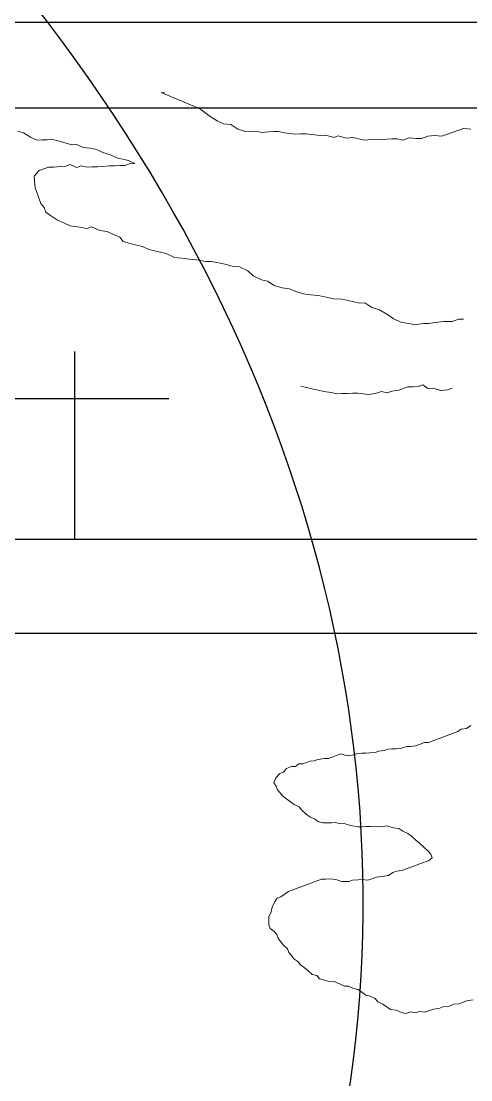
# Model space of a CAD drawing. Header units: centimetres. Extents: x 112015 to 133851, y 84304 to 98493.
# Drawn here: x 116412.66 to 116431.79, y 89193.53 to 89238.57 of the extents above; entities that cross this region are included whole.
import ezdxf
from ezdxf.enums import TextEntityAlignment as Align

# ---------------------------------------------------------------- set-up
doc = ezdxf.new("R2010")
doc.units = ezdxf.units.CM
doc.header["$LTSCALE"] = 100
doc.header["$MEASUREMENT"] = 0
doc.layers.get('0').update_dxf_attribs({"linetype": 'CONTINUOUS'})
for name, color, linetype, lineweight in [('BİMS', 1, 'CONTINUOUS', 25), ('ekp-insan', 251, 'CONTINUOUS', 15), ('NO', 7, 'CONTINUOUS', 30)]:
    doc.layers.add(name, color=color, linetype=linetype, lineweight=lineweight)
for name, color, linetype in [('BL-A', 1, 'CONTINUOUS'), ('SOĞUK ODA PANELİ', 4, 'CONTINUOUS'), ('sıhhi tesisat', 162, 'CONTINUOUS')]:
    doc.layers.add(name, color=color, linetype=linetype)
doc.styles.add('romans', font='romans.shx', dxfattribs={"width": 0.8})

# ---------------------------------------------------------------- blocks, each defined once
blk = doc.blocks.new('120')
at = {"layer": 'sıhhi tesisat'}
for p, q in [((16088.2156392195, 16465.14406305907), (16088.2156392195, 16435.14406305907)), ((16082.2156392195, 16439.14406305907), (16090.2156392195, 16439.14406305907))]:
    blk.add_line(p, q, dxfattribs=at)
for points in [[(16108.2156392195, 16469.14406305907), (16108.2156392195, 16349.14406305907), (16078.2156392195, 16349.14406305907), (16078.2156392195, 16469.14406305907)], [(16104.2156392195, 16465.14406305907), (16104.2156392195, 16353.14406305907), (16082.2156392195, 16353.14406305907), (16082.2156392195, 16465.14406305907)]]:
    blk.add_lwpolyline(points, close=True, dxfattribs=at)
at = {"layer": 'sıhhi tesisat', "style": 'romans', "width": 0.8}
blk.add_attdef('YRNO', text='', height=10, rotation=270, dxfattribs=at).set_placement((16068.2156392195, 16366.14406305907), align=Align.MIDDLE)
blk = doc.blocks.new('İNSAN-1')
for p, q in [((-2.172379937186633, -0.90729659835506), (-0.7599166272011644, -0.3098463041051218)), ((-0.7599166272011644, -0.3098463041051218), (-0.9153427848177671, -0.3271240862713967)), ((-3.142715290388878, -1.518517381923629), (-2.849199769421829, -1.328590668087599)), ((-2.849199769421829, -1.328590668087599), (-2.441745244403134, -1.031619365084224)), ((-2.441745244403134, -1.031619365084224), (-2.172379937186633, -0.90729659835506)), ((-4.016448433801997, -1.867322426821374), (-3.722932985609075, -1.677395910682206)), ((-3.722932985609075, -1.677395910682206), (-3.412080597609018, -1.642840148650975)), ((-3.412080597609018, -1.642840148650975), (-3.142715290388878, -1.518517381923629)), ((-13.92965631369952, -1.868232082925715), (-13.61880392569583, -1.833676320894483)), ((-13.61880392569583, -1.833676320894483), (-12.69987443481659, -2.171958696454562)), ((-12.69987443481659, -2.171958696454562), (-12.3890220468129, -2.137402934423334)), ((-12.3890220468129, -2.137402934423334), (-12.10232017486851, -2.168451008209558)), ((-12.10232017486851, -2.168451008209558), (-11.83976889175756, -2.265103115511919)), ((-11.61870476221156, -2.271988415815029), (-11.3078523742115, -2.237432653783798)), ((-11.3078523742115, -2.237432653783798), (-11.04530109110419, -2.33408476108616)), ((-9.162849896041735, -2.282121140701744), (-8.917635552748834, -2.22340249389799)), ((-8.917635552748834, -2.22340249389799), (-8.630933378495682, -2.254450678973626)), ((-8.630933378495682, -2.254450678973626), (-8.29593047443268, -2.154291081123119)), ((-8.29593047443268, -2.154291081123119), (-8.099017163254759, -2.226780105956095)), ((-8.099017163254759, -2.226780105956095), (-7.764014186413988, -2.126620310408725)), ((-7.764014186413988, -2.126620310408725), (-7.542950056871632, -2.133505610713655)), ((-7.542950056871632, -2.133505610713655), (-6.921245280860603, -2.064394086647553)), ((-6.921245280860603, -2.064394086647553), (-6.700181453627009, -2.071279275664891)), ((-6.700181453627009, -2.071279275664891), (-6.47911725130325, -2.078164378269319)), ((-6.47911725130325, -2.078164378269319), (-6.012838705686589, -2.026330834069995)), ((-6.012838705686589, -2.026330834069995), (-5.767623987307159, -1.967612100856968)), ((-5.767623987307159, -1.967612100856968), (-5.546560087292165, -1.974497092175623)), ((-5.546560087292165, -1.974497092175623), (-5.32549595774617, -1.981382392476916)), ((-5.32549595774617, -1.981382392476916), (-5.038794158579547, -2.012430663961819)), ((-5.038794158579547, -2.012430663961819), (-4.793579742508881, -1.953711819459384)), ((-4.793579742508881, -1.953711819459384), (-4.351451410642765, -1.967482222368744)), ((-4.351451410642765, -1.967482222368744), (-4.016448433801997, -1.867322426821374)), ((4.532596793142146, -2.332655479739514), (4.801962027580882, -2.208332910709029)), ((4.801962027580882, -2.208332910709029), (5.095477548551571, -2.018406196873002)), ((5.095477548551571, -2.018406196873002), (5.340692266930997, -1.959687463658156)), ((-11.83976889175756, -2.265103115511919), (-11.61870476221156, -2.271988415815029)), ((-11.04530109110419, -2.33408476108616), (-10.80008667502989, -2.27536591658736)), ((-10.80008667502989, -2.27536591658736), (-10.57902254548389, -2.282251216888653)), ((-10.57902254548389, -2.282251216888653), (-10.35795834316377, -2.28913631949308)), ((-10.35795834316377, -2.28913631949308), (-10.07125654399351, -2.320184590977985)), ((-10.07125654399351, -2.320184590977985), (-9.694766486369188, -2.309791800126731)), ((-9.694766486369188, -2.309791800126731), (-9.408064614424804, -2.340839873916593)), ((-9.408064614424804, -2.340839873916593), (-9.162849896041735, -2.282121140701744)), ((1.997476656993965, -2.740309247627918), (2.242691073064634, -2.68159040312548)), ((2.242691073064634, -2.68159040312548), (2.553543461068329, -2.647034641094251)), ((2.553543461068329, -2.647034641094251), (2.822908695510705, -2.522712072063768)), ((2.822908695510705, -2.522712072063768), (3.043972522747933, -2.529597261079288)), ((3.043972522747933, -2.529597261079288), (3.378975801893831, -2.429437576817687)), ((3.378975801893831, -2.429437576817687), (3.624190217968132, -2.370718732317068)), ((3.624190217968132, -2.370718732317068), (3.8694049363512, -2.311999999105863)), ((3.8694049363512, -2.311999999105863), (4.090468763584794, -2.318885188119566)), ((4.090468763584794, -2.318885188119566), (4.311532965908551, -2.325770290723994)), ((4.311532965908551, -2.325770290723994), (4.532596793142146, -2.332655479739514)), ((0.6333140768183512, -3.206551758953538), (1.123743513584485, -3.089114292525663)), ((1.123743513584485, -3.089114292525663), (1.39310844571446, -2.964791612207592)), ((1.39310844571446, -2.964791612207592), (1.728111349777464, -2.864632014357084)), ((1.728111349777464, -2.864632014357084), (1.997476656993965, -2.740309247627918)), ((0.3639491446883767, -3.330874439271608), (0.6333140768183512, -3.206551758953538)), ((0.5850129719256075, -3.337759628285311), (0.3639491446883767, -3.330874439271608)), ((0.7819265854086555, -3.410248764409515), (0.5850129719256075, -3.337759628285311)), ((1.002990714954645, -3.417134064710809), (0.7819265854086555, -3.410248764409515)), ((1.224054614969644, -3.424019056027646), (1.002990714954645, -3.417134064710809)), ((1.445118744512001, -3.430904356332574), (1.224054614969644, -3.424019056027646)), ((1.731820616456388, -3.461952430116978), (1.445118744512001, -3.430904356332574)), ((1.952884443693618, -3.468837619134318), (1.731820616456388, -3.461952430116978)), ((2.173948646017379, -3.475722721738748), (1.952884443693618, -3.468837619134318)), ((2.39501247325097, -3.482607910752448), (2.173948646017379, -3.475722721738748)), ((2.640227191634039, -3.423889177539421), (2.39501247325097, -3.482607910752448)), ((2.837140502808324, -3.496378202374216), (2.640227191634039, -3.423889177539421)), ((3.106505737247061, -3.372055633341913), (2.837140502808324, -3.496378202374216)), ((3.303419350733746, -3.444544769462482), (3.106505737247061, -3.372055633341913)), ((3.524483250748744, -3.451429760779318), (3.303419350733746, -3.444544769462482)), ((3.811185049915366, -3.482478032264225), (3.524483250748744, -3.451429760779318)), ((4.032249252235487, -3.489363134868654), (3.811185049915366, -3.482478032264225)), ((4.426076176900096, -3.634341295824015), (4.032249252235487, -3.489363134868654)), ((4.640326355114667, -3.862201272459969), (4.426076176900096, -3.634341295824015)), ((4.633512403779603, -4.083175948794631), (4.640326355114667, -3.862201272459969)), ((4.361042641441597, -5.025794116606448), (4.60254816591987, -4.369754769934843)), ((4.60254816591987, -4.369754769934843), (4.633512403779603, -4.083175948794631)), ((3.946774092313717, -5.54374029363953), (4.150501354826702, -5.39525464213966)), ((4.150501354826702, -5.39525464213966), (4.222953048556518, -5.198442739288112)), ((4.222953048556518, -5.198442739288112), (4.361042641441597, -5.025794116606448)), ((3.38389333690793, -5.857989576506043), (3.653258571350306, -5.733667007475558)), ((3.653258571350306, -5.733667007475558), (3.946774092313717, -5.54374029363953)), ((1.26675064148003, -6.345017669532353), (1.536115646387768, -6.220694791515597)), ((1.536115646387768, -6.220694791515597), (1.8469679616137, -6.186139227181227)), ((1.8469679616137, -6.186139227181227), (2.20612175682254, -6.020375707102171)), ((2.20612175682254, -6.020375707102171), (2.403035068000463, -6.092864731935152)), ((2.403035068000463, -6.092864731935152), (2.803676016770623, -6.016868018858986)), ((2.803676016770623, -6.016868018858986), (3.114528404777956, -5.982312256825935)), ((3.114528404777956, -5.982312256825935), (3.38389333690793, -5.857989576506043)), ((0.2790784212411381, -6.800867501294304), (0.5242931396205677, -6.742148768081278)), ((0.5242931396205677, -6.742148768081278), (0.8592960436835708, -6.64198917023259)), ((0.8592960436835708, -6.64198917023259), (0.9973854070412926, -6.469340238562835)), ((0.9973854070412926, -6.469340238562835), (1.26675064148003, -6.345017669532353)), ((-1.330298575005143, -7.325828857120541), (-0.9711450821050676, -7.160065225755716)), ((-0.9711450821050676, -7.160065225755716), (-0.7259303637256381, -7.101346492542688)), ((-0.7259303637256381, -7.101346492542688), (-0.4807159476549714, -7.042627648040253)), ((-0.4807159476549714, -7.042627648040253), (-0.2355012292719039, -6.983908914827224)), ((-0.2355012292719039, -6.983908914827224), (0.0338640051668335, -6.859586345796743)), ((0.0338640051668335, -6.859586345796743), (0.2790784212411381, -6.800867501294304)), ((-3.775630452695621, -7.692041562676422), (-3.530415734316193, -7.633322829461576)), ((-3.530415734316193, -7.633322829461576), (-3.285201391019652, -7.574604182659641)), ((-3.285201391019652, -7.574604182659641), (-2.884560442245856, -7.498607469581656)), ((-2.884560442245856, -7.498607469581656), (-2.663496615012263, -7.505492658597177)), ((-2.663496615012263, -7.505492658597177), (-2.262855666238464, -7.429495945519192)), ((-2.262855666238464, -7.429495945519192), (-1.952003278234769, -7.39494018348796)), ((-1.952003278234769, -7.39494018348796), (-1.64115096300884, -7.360384619151772)), ((-1.64115096300884, -7.360384619151772), (-1.330298575005143, -7.325828857120541)), ((-5.032667677842254, -8.27221427245513), (-4.673514184945815, -8.106450641092122)), ((-4.673514184945815, -8.106450641092122), (-4.445636333599394, -7.892360956072477)), ((-4.445636333599394, -7.892360956072477), (-4.086482840699318, -7.726597324707653)), ((-4.086482840699318, -7.726597324707653), (-3.775630452695621, -7.692041562676422)), ((-5.906400821255372, -8.621019317356513), (-5.571397917192371, -8.520859719506007)), ((-5.571397917192371, -8.520859719506007), (-5.277882396225323, -8.330933005669976)), ((-5.277882396225323, -8.330933005669976), (-5.032667677842254, -8.27221427245513)), ((-7.843967072542, -9.025165483407363), (-7.4433261237682, -8.949168770331196)), ((-7.4433261237682, -8.949168770331196), (-7.132473735768144, -8.914613008299966)), ((-7.132473735768144, -8.914613008299966), (-6.821621420538576, -8.880057443965597)), ((-6.821621420538576, -8.880057443965597), (-6.486618443697807, -8.779897648418228)), ((-6.486618443697807, -8.779897648418228), (-6.217253209259068, -8.655575079387745)), ((-6.217253209259068, -8.655575079387745), (-5.906400821255372, -8.621019317356513)), ((-10.0508982559586, -9.553634329781744), (-9.715895351895595, -9.453474731933056)), ((-9.715895351895595, -9.453474731933056), (-9.422379528619784, -9.263548129384617)), ((-9.422379528619784, -9.263548129384617), (-9.201315326296022, -9.270433231990863)), ((-9.201315326296022, -9.270433231990863), (-8.95610091022536, -9.211714387488428)), ((-8.95610091022536, -9.211714387488428), (-8.710886191842292, -9.1529956542754)), ((-8.710886191842292, -9.1529956542754), (-8.465671848549391, -9.094277007473464)), ((-8.465671848549391, -9.094277007473464), (-8.089181488616303, -9.083884327909802)), ((-8.089181488616303, -9.083884327909802), (-7.843967072542, -9.025165483407363)), ((-10.6379296002051, -9.933487646164394), (-10.43420226491798, -9.785001796967663)), ((-10.43420226491798, -9.785001796967663), (-10.0508982559586, -9.553634329781744)), ((-13.62570091114685, -9.951025185308936), (-13.40463678160086, -9.957910485613864)), ((-13.40463678160086, -9.957910485613864), (-13.14208549849354, -10.05456259291622)), ((-13.14208549849354, -10.05456259291622), (-12.76559513855682, -10.04416991335256)), ((-12.76559513855682, -10.04416991335256), (-12.41325566976957, -10.09938115601926)), ((-12.41325566976957, -10.09938115601926), (-12.12655379782154, -10.1304292298073)), ((-12.12655379782154, -10.1304292298073), (-11.90548966827918, -10.13731453010859)), ((-11.90548966827918, -10.13731453010859), (-11.55314982440177, -10.19252568636602)), ((-11.55314982440177, -10.19252568636602), (-11.30793540832746, -10.1338068418654)), ((-11.30793540832746, -10.1338068418654), (-10.99708302032741, -10.09925107983417)), ((-10.99708302032741, -10.09925107983417), (-10.6379296002051, -9.933487646164394)), ((-13.14087685507547, -12.88579409043359), (-12.94396324158879, -12.95828322655597)), ((-12.94396324158879, -12.95828322655597), (-12.65726144242217, -12.98933149804088)), ((-12.65726144242217, -12.98933149804088), (-12.3222584655814, -12.88917170249351)), ((-12.3222584655814, -12.88917170249351), (-12.1011943360354, -12.8960570027948)), ((-12.1011943360354, -12.8960570027948), (-11.89746707352969, -12.74757135129493)), ((-11.89746707352969, -12.74757135129493), (-11.70055376235177, -12.82006037612609)), ((-11.70055376235177, -12.82006037612609), (-11.47948956002801, -12.82694547873234)), ((-11.47948956002801, -12.82694547873234), (-11.25842573279442, -12.83383066774604)), ((-11.25842573279442, -12.83383066774604), (-10.86459880813345, -12.97880882869958)), ((-10.86459880813345, -12.97880882869958), (-10.5778966338803, -13.00985701377522)), ((-10.5778966338803, -13.00985701377522), (-10.38098332270237, -13.08234603860819)), ((-10.38098332270237, -13.08234603860819), (-10.13576860431931, -13.02362730539335)), ((-10.13576860431931, -13.02362730539335), (-9.873217321211996, -13.12027941269934)), ((-7.990766198930942, -13.06831599000998), (-7.679913810927245, -13.03376022797875)), ((-7.679913810927245, -13.03376022797875), (-7.43469939485658, -12.97504138347813)), ((-7.43469939485658, -12.97504138347813), (-7.189484676473513, -12.9163226502651)), ((-7.189484676473513, -12.9163226502651), (-6.944270260399205, -12.85760380576448)), ((-6.944270260399205, -12.85760380576448), (-6.699055542019777, -12.79888507254964)), ((-9.873217321211996, -13.12027941269934), (-9.586515522045373, -13.15132768418425)), ((-9.586515522045373, -13.15132768418425), (-9.120236903650948, -13.09949394228624)), ((-9.120236903650948, -13.09949394228624), (-8.899173076413717, -13.10637913130176)), ((-8.899173076413717, -13.10637913130176), (-8.678108946867722, -13.11326443160305)), ((-8.678108946867722, -13.11326443160305), (-8.457044744547604, -13.12014953420748)), ((-8.457044744547604, -13.12014953420748), (-8.235980917310371, -13.12703472322482)), ((-8.235980917310371, -13.12703472322482), (-7.990766198930942, -13.06831599000998)), ((-13.93974580265421, -27.23639074159019), (-13.75044264793541, -27.36523072961882)), ((-13.75044264793541, -27.36523072961882), (-13.52278587788169, -27.38988477488329)), ((-13.52278587788169, -27.38988477488329), (-13.38560263817999, -27.49953803657172)), ((-13.38560263817999, -27.49953803657172), (-12.13472316617117, -27.96002002515979)), ((-12.13472316617117, -27.96002002515979), (-11.9591863111309, -27.96548734408225)), ((-11.9591863111309, -27.96548734408225), (-11.59434660368788, -28.09979453974757)), ((-11.59434660368788, -28.09979453974757), (-11.36668983363051, -28.12444858501022)), ((-11.36668983363051, -28.12444858501022), (-11.19115290581611, -28.12991570623763)), ((-11.19115290581611, -28.12991570623763), (-10.98267294342804, -28.20666272288418)), ((-10.98267294342804, -28.20666272288418), (-10.75501617337067, -28.23131676814864)), ((-10.75501617337067, -28.23131676814864), (-10.57947954786505, -28.23678377808483)), ((-10.57947954786505, -28.23678377808483), (-10.40394269282842, -28.24225109701092)), ((-10.40394269282842, -28.24225109701092), (-10.24758264546108, -28.29981138731546)), ((-10.24758264546108, -28.29981138731546), (-10.01992610493471, -28.32446512359548)), ((-10.01992610493471, -28.32446512359548), (-9.86356605756373, -28.38202541390183)), ((-9.86356605756373, -28.38202541390183), (-9.635909287510003, -28.4066794591663)), ((-9.635909287510003, -28.4066794591663), (-9.460372359695613, -28.41214658039189)), ((-9.460372359695613, -28.41214658039189), (-9.284835806964107, -28.41761378802857)), ((-9.284835806964107, -28.41761378802857), (-9.109298879149721, -28.42308090925599)), ((-9.109298879149721, -28.42308090925599), (-8.900818916761637, -28.49982792590254)), ((-8.900818916761637, -28.49982792590254), (-8.673162146704271, -28.52448197116337)), ((-8.673162146704271, -28.52448197116337), (-8.407151688530575, -28.44494987596863)), ((-8.407151688530575, -28.44494987596863), (-7.885951933716569, -28.63681736193668)), ((-7.885951933716569, -28.63681736193668), (-7.710415308210941, -28.64228437187648)), ((-7.710415308210941, -28.64228437187648), (-7.430638320827709, -28.68612525476692)), ((-7.430638320827709, -28.68612525476692), (-7.274278575769129, -28.7436854337875)), ((-7.274278575769129, -28.7436854337875), (-7.098741647954737, -28.74915255501128)), ((-7.098741647954737, -28.74915255501128), (-6.786021855528816, -28.8642730243364)), ((-6.786021855528816, -28.8642730243364), (-6.610485000488553, -28.86974034326068)), ((-6.610485000488553, -28.86974034326068), (-6.473302063099254, -28.97939349366152)), ((-6.473302063099254, -28.97939349366152), (-6.297765208062629, -28.9848608125858)), ((-6.297765208062629, -28.9848608125858), (-6.089285245678183, -29.06160782923235)), ((-6.089285245678183, -29.06160782923235), (-5.971278886427172, -29.22335426000154)), ((-5.971278886427172, -29.22335426000154), (-5.814919141368589, -29.28091443902031)), ((-5.814919141368589, -29.28091443902031), (-5.644792867100477, -29.46184759612788)), ((-5.545963315522381, -29.67568699827734), (-5.655613726328737, -29.81277938378207)), ((-5.644792867100477, -29.46184759612788), (-5.545963315522381, -29.67568699827734)), ((-5.822795008014507, -30.10615096753918), (-5.932445418820862, -30.24324335304573)), ((-5.713144294895753, -29.96905869332568), (-5.822795008014507, -30.10615096753918)), ((-5.655613726328737, -29.81277938378207), (-5.713144294895753, -29.96905869332568)), ((-6.417756844170071, -30.59696061464729), (-6.631647387323028, -30.69567943618404)), ((-6.255986445561574, -30.47905475778407), (-6.417756844170071, -30.59696061464729)), ((-6.094215817425718, -30.36114920990713), (-6.255986445561574, -30.47905475778407)), ((-5.932445418820862, -30.24324335304573), (-6.094215817425718, -30.36114920990713)), ((-6.922245004407159, -31.00277064993406), (-7.08401570532078, -31.12067639550969)), ((-6.741297798133018, -30.83277182169059), (-6.922245004407159, -31.00277064993406)), ((-6.631647387323028, -30.69567943618404), (-6.741297798133018, -30.83277182169059)), ((-10.36414950949256, -31.51029116374866), (-10.63015966535749, -31.58982337023644)), ((-10.08437252210569, -31.55413204664092), (-10.36414950949256, -31.51029116374866)), ((-8.817261464540932, -31.48821601399414), (-9.135391910513137, -31.54856158054918)), ((-8.5512510063636, -31.40868391879577), (-8.817261464540932, -31.48821601399414)), ((-8.375714151326973, -31.41415123772004), (-8.5512510063636, -31.40868391879577)), ((-8.181000718148425, -31.36752527627777), (-8.375714151326973, -31.41415123772004)), ((-8.005463790334034, -31.37299239750519), (-8.181000718148425, -31.36752527627777)), ((-7.829926935297407, -31.37845971642946), (-8.005463790334034, -31.37299239750519)), ((-7.654390309791777, -31.38392672636565), (-7.829926935297407, -31.37845971642946)), ((-7.459676574304467, -31.33730087621098), (-7.654390309791777, -31.38392672636565)), ((-7.297906248477374, -31.21939521704645), (-7.459676574304467, -31.33730087621098)), ((-7.08401570532078, -31.12067639550969), (-7.297906248477374, -31.21939521704645)), ((-11.41442495853698, -31.95179291802651), (-11.59537209203699, -32.12179154857495)), ((-11.252654257627, -31.83388717245089), (-11.41442495853698, -31.95179291802651)), ((-11.03876401677917, -31.73516823962655), (-11.252654257627, -31.83388717245089)), ((-10.87699331586555, -31.61726249405274), (-11.03876401677917, -31.73516823962655)), ((-10.63015966535749, -31.58982337023644), (-10.87699331586555, -31.61726249405274)), ((-9.837539173910043, -31.52669281153703), (-10.08437252210569, -31.55413204664092)), ((-9.662002246095653, -31.53215993276444), (-9.837539173910043, -31.52669281153703)), ((-9.486465391059028, -31.53762725168872), (-9.662002246095653, -31.53215993276444)), ((-9.31092876554976, -31.54309426162672), (-9.486465391059028, -31.53762725168872)), ((-9.135391910513137, -31.54856158054918), (-9.31092876554976, -31.54309426162672)), ((-11.93808999922476, -32.40969612239223), (-12.11903743503353, -32.57969464165127)), ((-11.75714279295061, -32.23969729414875), (-11.93808999922476, -32.40969612239223)), ((-11.59537209203699, -32.12179154857495), (-11.75714279295061, -32.23969729414875)), ((-12.22868791861765, -32.71678722485467), (-12.2862184144069, -32.8730663366996)), ((-12.2862184144069, -32.8730663366996), (-12.14903524749024, -32.9827197960849)), ((-12.11903743503353, -32.57969464165127), (-12.22868791861765, -32.71678722485467)), ((-12.14903524749024, -32.9827197960849), (-11.00239560551563, -33.40482833199258)), ((-11.00239560551563, -33.40482833199258), (-10.7747387626805, -33.42948217956018)), ((-10.7747387626805, -33.42948217956018), (-10.61837901762192, -33.48704235857895)), ((-10.61837901762192, -33.48704235857895), (-10.42907593568452, -33.61588254430444)), ((-10.42907593568452, -33.61588254430444), (-10.14929917782865, -33.65972311821042)), ((-10.14929917782865, -33.65972311821042), (-9.921642407771287, -33.68437716347489)), ((-9.921642407771287, -33.68437716347489), (-9.55680239801586, -33.81868447042416)), ((-8.185451280882262, -33.79114219944404), (-7.938617630377848, -33.76370307562775)), ((-7.938617630377848, -33.76370307562775), (-7.763081004872216, -33.76917008556575)), ((-7.763081004872216, -33.76917008556575), (-7.587544149831957, -33.77463740449002)), ((-7.587544149831957, -33.77463740449002), (-6.180304630455793, -34.29267968338445)), ((-9.55680239801586, -33.81868447042416), (-9.309968747515084, -33.79124534660969)), ((-9.309968747515084, -33.79124534660969), (-9.13443212200582, -33.79671235654769)), ((-9.13443212200582, -33.79671235654769), (-8.906775351948454, -33.82136640181216)), ((-8.906775351948454, -33.82136640181216), (-8.75041530458111, -33.87892669211851)), ((-8.75041530458111, -33.87892669211851), (-8.451461739055956, -33.87067429464241)), ((-8.451461739055956, -33.87067429464241), (-8.185451280882262, -33.79114219944404)), ((-6.180304630455793, -34.29267968338445), (-5.991001475736993, -34.42151967141308)), ((-5.991001475736993, -34.42151967141308), (-5.853818611125457, -34.53117301951079)), ((-5.853818611125457, -34.53117301951079), (-5.697458563758116, -34.58873330981714)), ((-5.697458563758116, -34.58873330981714), (-5.579452204510743, -34.75047974058635)), ((-5.579452204510743, -34.75047974058635), (-5.480622955241415, -34.96431903144821)), ((-5.480622955241415, -34.96431903144821), (-5.433913318680422, -35.1589717072593)), ((-5.433913318680422, -35.1589717072593), (-5.335084142188862, -35.37281119581985)), ((-5.340494420648611, -35.54827714529257), (-5.345905001417122, -35.72374298347586)), ((-5.335084142188862, -35.37281119581985), (-5.340494420648611, -35.54827714529257)), ((-5.565206198119994, -35.99792784089095), (-5.674856681707751, -36.13502042409618)), ((-5.403435569984138, -35.88002229301583), (-5.565206198119994, -35.99792784089095)), ((-5.345905001417122, -35.72374298347586), (-5.403435569984138, -35.88002229301583)), ((-5.842037588303352, -36.42839192144402), (-5.951688071887473, -36.56548450464561)), ((-5.732387177493365, -36.29129953593929), (-5.842037588303352, -36.42839192144402)), ((-5.674856681707751, -36.13502042409618), (-5.732387177493365, -36.29129953593929)), ((-6.190166076263268, -36.89176233344642), (-6.29981648706962, -37.02885471895115)), ((-6.132635580474017, -36.7354832216015), (-6.190166076263268, -36.89176233344642)), ((-5.951688071887473, -36.56548450464561), (-6.132635580474017, -36.7354832216015)), ((-6.57123759879323, -37.28385285002969), (-6.680888082377348, -37.42094543323128)), ((-6.409466970657375, -37.16594730215274), (-6.57123759879323, -37.28385285002969)), ((-6.29981648706962, -37.02885471895115), (-6.409466970657375, -37.16594730215274)), ((-7.185376242618076, -37.82675546851989), (-7.38008997810175, -37.87338131867455)), ((-7.004429036340298, -37.65675664027458), (-7.185376242618076, -37.82675546851989)), ((-6.842658408208081, -37.53885109239583), (-7.004429036340298, -37.65675664027458)), ((-6.680888082377348, -37.42094543323128), (-6.842658408208081, -37.53885109239583)), ((-8.339891824012737, -38.22988365882975), (-8.55378206486057, -38.32860259165411)), ((-8.126001208078378, -38.13116463959432), (-8.339891824012737, -38.22988365882975)), ((-7.950464353041752, -38.1366319585186), (-8.126001208078378, -38.13116463959432)), ((-7.755750919866839, -38.09000599707451), (-7.950464353041752, -38.1366319585186)), ((-7.48974038891174, -38.01047370417928), (-7.755750919866839, -38.09000599707451)), ((-7.38008997810175, -37.87338131867455), (-7.48974038891174, -38.01047370417928)), ((-9.46146399574718, -38.70429165814949), (-9.656177658456727, -38.75091731060729)), ((-9.29969359714596, -38.58638580128629), (-9.46146399574718, -38.70429165814949)), ((-9.137922969006468, -38.46848025340932), (-9.29969359714596, -38.58638580128629)), ((-8.943209535831556, -38.42185429196707), (-9.137922969006468, -38.46848025340932)), ((-8.729318919897196, -38.32313527272982), (-8.943209535831556, -38.42185429196707)), ((-8.55378206486057, -38.32860259165411), (-8.729318919897196, -38.32313527272982)), ((-13.75646485574179, -38.95691718805121), (-14.0362415408199, -38.91307641644654)), ((-13.44374506331587, -39.07203765737632), (-13.75646485574179, -38.95691718805121)), ((-13.21608822048074, -39.0966915049421), (-13.44374506331587, -39.07203765737632)), ((-13.00760825809266, -39.17343852158865), (-13.21608822048074, -39.0966915049421)), ((-12.77995148803529, -39.19809256685312), (-13.00760825809266, -39.17343852158865)), ((-10.19360930113544, -39.08544773458289), (-10.51714995278962, -39.32125905291196)), ((-9.979718685197438, -38.98672871534746), (-10.19360930113544, -39.08544773458289)), ((-9.87006827439109, -38.84963632984091), (-9.979718685197438, -38.98672871534746)), ((-9.656177658456727, -38.75091731060729), (-9.87006827439109, -38.84963632984091)), ((-12.57147152565085, -39.27483958349785), (-12.77995148803529, -39.19809256685312)), ((-12.34381468281572, -39.29949343106365), (-12.57147152565085, -39.27483958349785)), ((-11.97897497536905, -39.43380062672714), (-12.34381468281572, -39.29949343106365)), ((-11.73214139764604, -39.40636170060952), (-11.97897497536905, -39.43380062672714)), ((-11.5757813502787, -39.46392199091589), (-11.73214139764604, -39.40636170060952)), ((-11.38106761479139, -39.41729614076122), (-11.5757813502787, -39.46392199091589)), ((-11.17258795471207, -39.49404304612017), (-11.38106761479139, -39.41729614076122)), ((-10.9778742192284, -39.44741719596368), (-11.17258795471207, -39.49404304612017)), ((-10.76398360329403, -39.34869817672825), (-10.9778742192284, -39.44741719596368)), ((-10.51714995278962, -39.32125905291196), (-10.76398360329403, -39.34869817672825))]:
    blk.add_line(p, q)
blk = doc.blocks.new('defv')
at = {"layer": 'BL-A', "linetype": 'Continuous'}
blk.add_ellipse((45009.24185174587, 88961.78451637685), major_axis=(-10.95948014136173, -92.76279902793137), ratio=0.7586603696289858, start_param=-0.1274128648997485, end_param=1.443383461895153, dxfattribs=at)
blk = doc.blocks.new('ef4rt')
at = {"layer": 'SOĞUK ODA PANELİ'}
blk.add_blockref('defv', (0, 0), dxfattribs=at)
at = {"layer": 'NO', "linetype": 'Continuous', "style": 'romans', "width": 0.8}
blk.add_attdef('NO', text='', height=10, rotation=180, dxfattribs=at).set_placement((44958.81557474856, 88853.23225853276), align=Align.MIDDLE)

msp = doc.modelspace()

# ---------------------------------------------------------------- linework, layer by layer
at = {"layer": 'BİMS'}
msp.add_lwpolyline([(116329.6235904811, 89087.87969613336), (116329.6235904811, 89234.87969613336), (116781.551142082, 89234.87969613336), (116781.551142082, 89087.87969613336)], close=True, dxfattribs=at)

# ---------------------------------------------------------------- block references
at = {"rotation": 90}
msp.add_blockref('120', (132854.0960313803, 73134.30584672278), dxfattribs=at)
at = {"layer": 'ekp-insan', "xscale": -1}
msp.add_blockref('İNSAN-1', (116417.8598846369, 89235.84565694533), dxfattribs=at)
at = {"layer": 'SOĞUK ODA PANELİ', "rotation": 90}
msp.add_blockref('ef4rt', (205295.8638001352, 44196.49141958072), dxfattribs=at)

doc.saveas('drawing.dxf')
